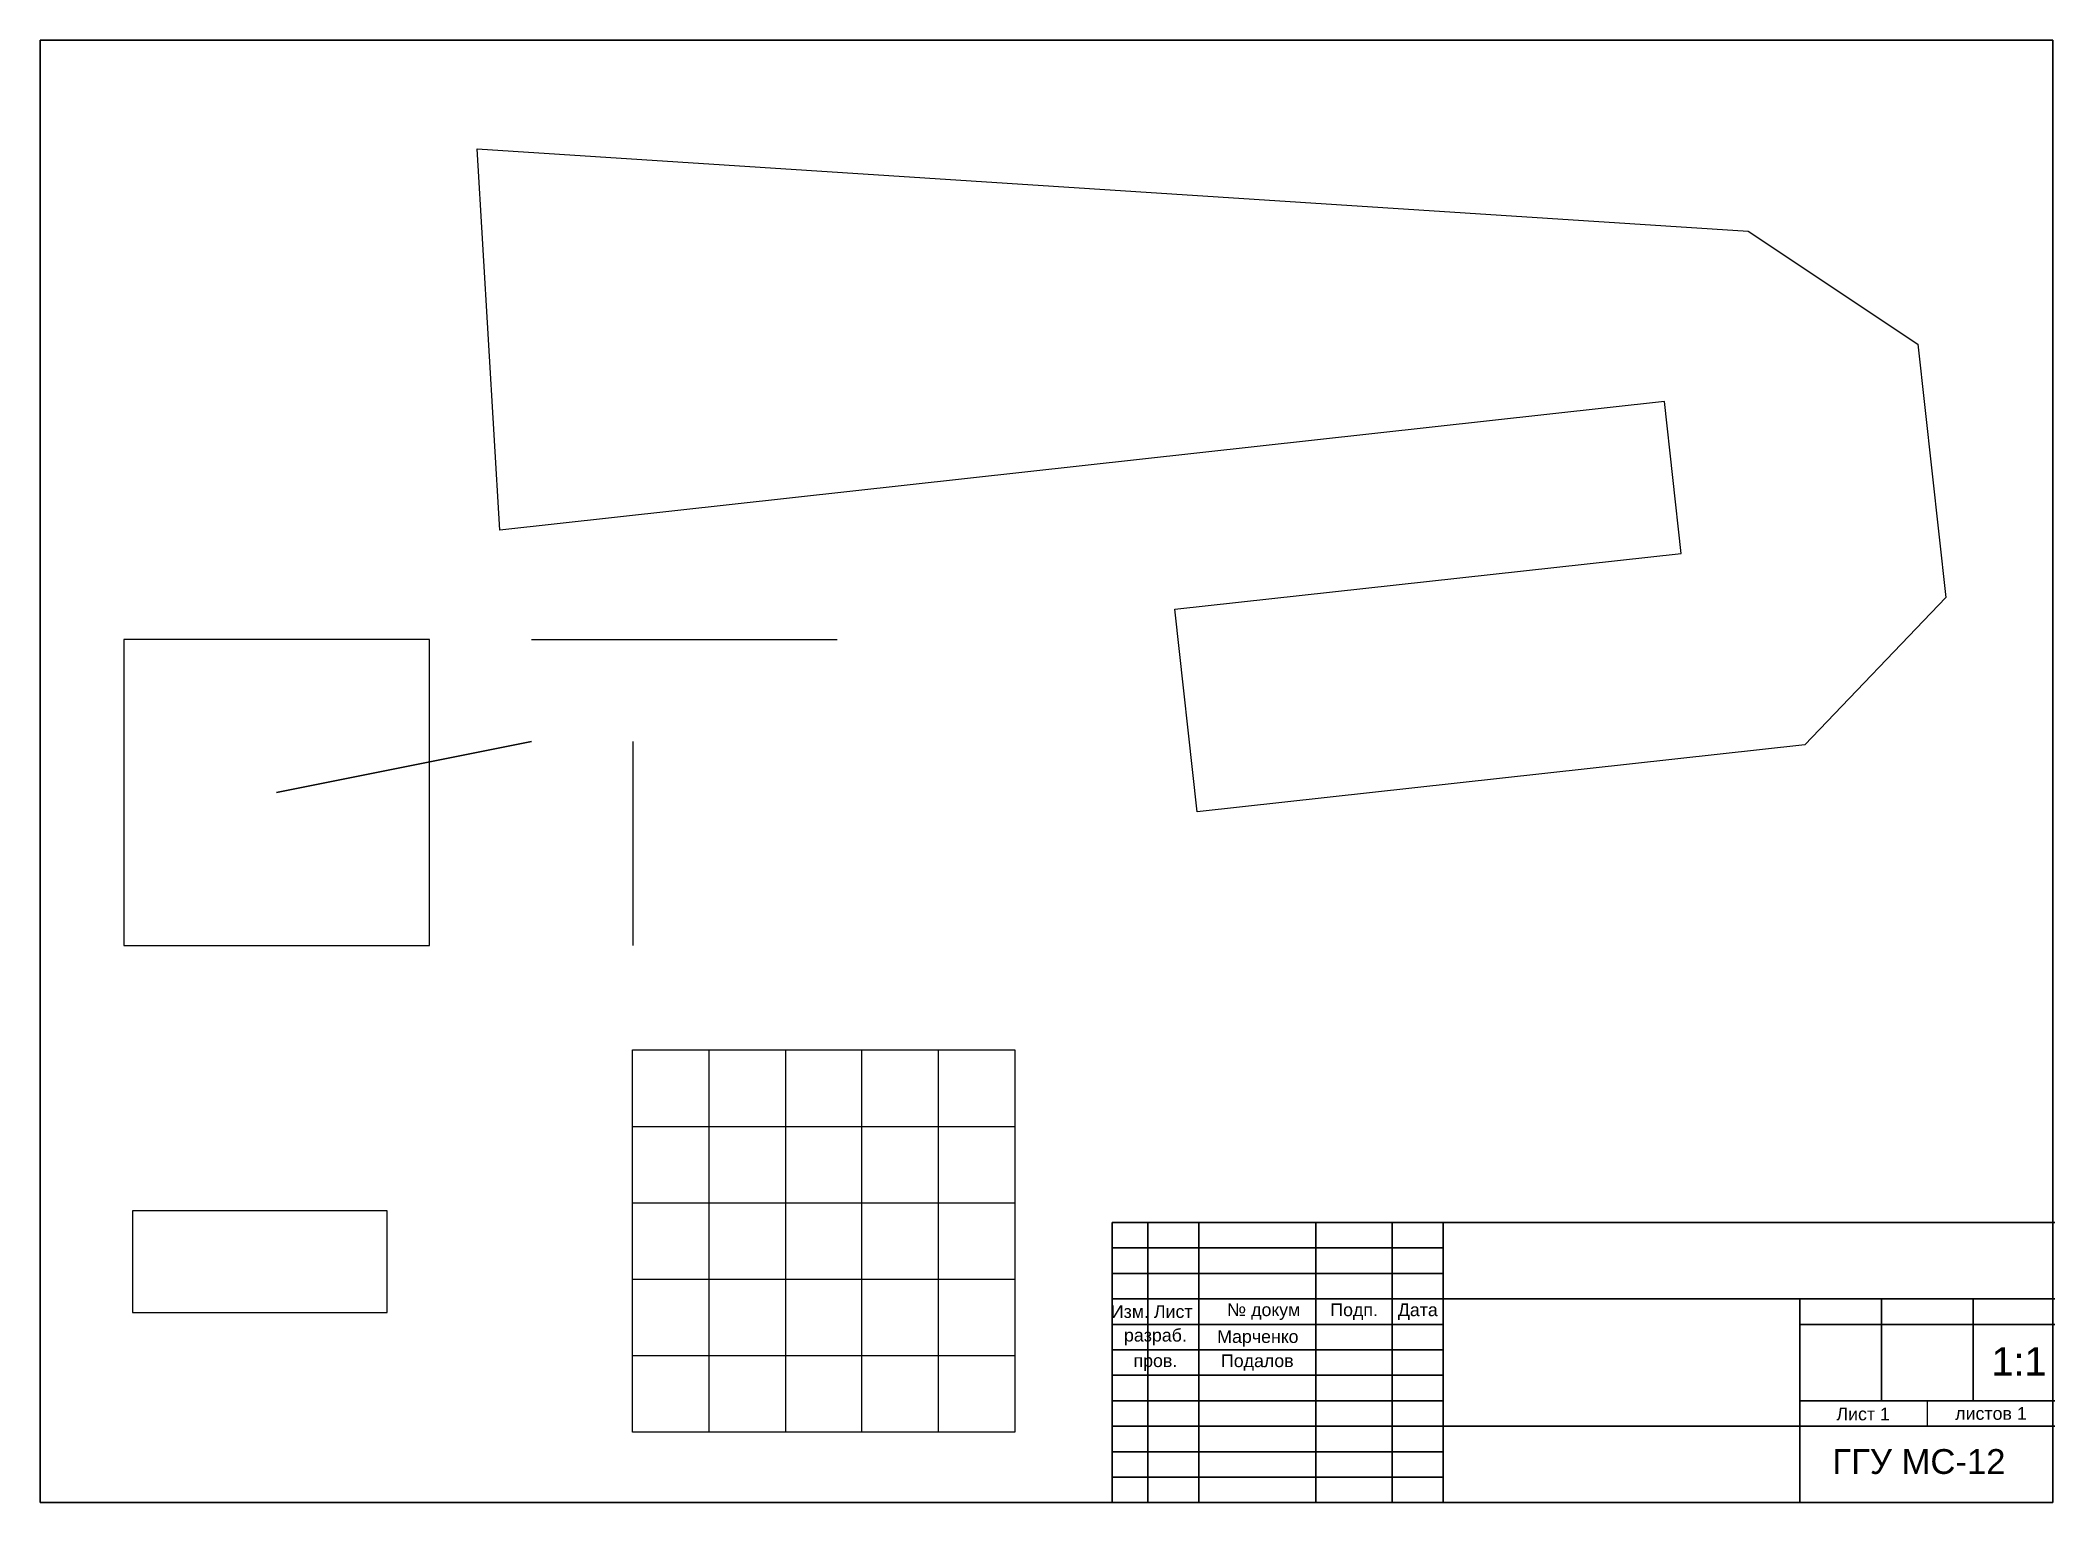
# Model space of a CAD drawing. Header units: millimetres. Extents: x 0 to 395, y 0 to 287.
import ezdxf

# ---------------------------------------------------------------- set-up
doc = ezdxf.new("R2010")
doc.units = ezdxf.units.MM
doc.linetypes.add('ACAD_ISO10W100', pattern=[18, 12, -3, 0, -3])
doc.linetypes.add('JIS_02_2.0', pattern=[3, 2, -1])
doc.layers.add('Контур', color=7, linetype='Continuous', lineweight=30)
doc.layers.add('штрихов лин', color=7, linetype='JIS_02_2.0', lineweight=20)
doc.layers.add('Рамка', color=7, linetype='Continuous')
doc.styles.get("Standard").update_dxf_attribs({"font": 'arial.ttf'})

msp = doc.modelspace()

# ---------------------------------------------------------------- linework, layer by layer
for p, q in [((85.74, 265.68), (335.22, 249.55)), ((90.18, 190.88), (85.74, 265.68)), ((335.22, 249.55), (368.5, 227.36)), ((368.5, 227.36), (373.98, 177.66)), ((318.79, 216.12), (90.18, 190.88)), ((322.08, 186.3), (318.79, 216.12)), ((222.68, 175.33), (322.08, 186.3)), ((227.07, 135.57), (222.68, 175.33)), ((373.98, 177.66), (346.35, 148.74)), ((96.39, 169.37), (156.39, 169.37)), ((116.39, 109.37), (116.39, 149.37)), ((346.35, 148.74), (227.07, 135.57)), ((116.24, 28.85), (116.24, 88.85)), ((116.24, 88.85), (191.24, 88.85)), ((131.24, 88.85), (131.24, 13.85)), ((146.24, 88.85), (146.24, 13.85)), ((161.24, 13.85), (161.24, 88.85)), ((176.24, 88.85), (176.24, 13.85)), ((191.24, 88.85), (191.24, 13.85)), ((116.24, 73.85), (191.24, 73.85)), ((68.08, 57.29), (18.08, 57.29)), ((18.08, 57.29), (18.08, 37.29)), ((68.08, 37.29), (68.08, 57.29)), ((116.24, 58.85), (191.24, 58.85)), ((217.36, 54.99), (217.36, 34.99)), ((116.24, 43.85), (191.24, 43.85)), ((18.08, 37.29), (68.08, 37.29)), ((116.24, 13.85), (116.24, 28.85)), ((116.24, 28.85), (191.24, 28.85)), ((395.36, 19.99), (370.36, 19.99)), ((370.36, 19.99), (370.36, 14.99)), ((191.24, 13.85), (116.24, 13.85))]:
    msp.add_line(p, q)
at = {"lineweight": 30}
for p, q in [((210.36, 54.99), (395.36, 54.99)), ((210.36, 54.99), (395.36, 54.99)), ((217.36, 54.99), (217.36, -0.01)), ((227.36, -0.01), (227.36, 54.99)), ((227.36, -0.01), (227.36, 54.99)), ((250.36, 54.99), (250.36, -0.01)), ((250.36, 54.99), (250.36, -0.01)), ((265.36, -0.01), (265.36, 54.99)), ((265.36, -0.01), (265.36, 54.99)), ((395.36, 54.99), (275.36, 54.99)), ((275.36, 54.99), (275.36, -0.01)), ((395.36, 54.99), (275.36, 54.99)), ((275.36, 54.99), (275.36, -0.01)), ((210.36, 49.99), (275.36, 49.99)), ((210.36, 49.99), (275.36, 49.99)), ((275.36, 49.99), (275.36, 44.99)), ((275.36, 49.99), (275.36, 44.99)), ((275.36, 44.99), (210.36, 44.99)), ((275.36, 44.99), (210.36, 44.99)), ((210.36, 39.99), (275.36, 39.99)), ((210.36, 39.99), (275.36, 39.99)), ((395.36, 39.99), (275.36, 39.99)), ((275.36, 39.99), (275.36, 34.99)), ((395.36, 39.99), (275.36, 39.99)), ((275.36, 39.99), (275.36, 34.99)), ((345.36, -0.01), (345.36, 39.99)), ((345.36, 39.99), (361.36, 39.99)), ((345.36, -0.01), (345.36, 39.99)), ((361.36, 39.99), (361.36, 19.99)), ((379.36, 39.99), (379.36, 19.99)), ((379.36, 39.99), (379.36, 19.99)), ((275.36, 34.99), (210.36, 34.99)), ((275.36, 34.99), (210.36, 34.99)), ((395.36, 34.99), (345.36, 34.99)), ((395.36, 34.99), (345.36, 34.99)), ((210.36, 29.99), (275.36, 29.99)), ((210.36, 29.99), (275.36, 29.99)), ((275.36, 29.99), (275.36, 24.99)), ((275.36, 29.99), (275.36, 24.99)), ((275.36, 24.99), (210.36, 24.99)), ((275.36, 24.99), (210.36, 24.99)), ((210.36, 19.99), (275.36, 19.99)), ((210.36, 19.99), (275.36, 19.99)), ((275.36, 19.99), (275.36, 14.99)), ((275.36, 19.99), (275.36, 14.99)), ((379.36, 19.99), (345.36, 19.99)), ((345.36, 19.99), (395.36, 19.99)), ((345.36, 19.99), (370.36, 19.99)), ((379.36, 19.99), (345.36, 19.99)), ((345.36, 19.99), (395.36, 19.99)), ((345.36, 19.99), (370.36, 19.99)), ((275.36, 14.99), (210.36, 14.99)), ((275.36, 14.99), (210.36, 14.99)), ((395.36, 14.99), (275.36, 14.99)), ((395.36, 14.99), (275.36, 14.99)), ((210.36, 9.99), (275.36, 9.99)), ((210.36, 9.99), (275.36, 9.99)), ((275.36, 9.99), (275.36, 4.99)), ((275.36, 9.99), (275.36, 4.99)), ((275.36, 4.99), (210.36, 4.99)), ((275.36, 4.99), (210.36, 4.99))]:
    msp.add_line(p, q, dxfattribs=at)
msp.add_lwpolyline([(16.39, 109.37), (76.39, 109.37), (76.39, 169.37), (16.39, 169.37)], close=True)
at = {"layer": 'Контур'}
msp.add_line((96.39, 149.37), (46.39, 139.37), dxfattribs=at)
at = {"layer": 'Рамка', "lineweight": 30}
for p, q in [((0, 287), (395, 287)), ((0, 0), (0, 287)), ((395, 287), (395, 0)), ((210.36, 50), (210.36, 55)), ((210.36, 0), (210.36, 50)), ((395, 0), (0, 0))]:
    msp.add_line(p, q, dxfattribs=at)

# ---------------------------------------------------------------- texts
at = {"char_height": 2.5, "attachment_point": 5}
for s, width, insert in [('Изм.', 7, (213.86, 37.49)), ('Лист', 10, (222.36, 37.49)), ('Подп.', 15, (257.86, 37.49)), ('Дата', 10, (270.36, 37.49)), ('Лист 1', 16, (357.77, 17.39)), ('листов 1', 25, (382.86, 17.49))]:
    msp.add_mtext_dynamic_manual_height_columns(s, width=width, gutter_width=12.5, heights=[0], dxfattribs=dict(at, insert=insert))
at = {"linetype": 'ACAD_ISO10W100'}
for s, width, gutter_width, insert, char_height, attachment_point in [('разраб.', 17, 12.5, (218.86, 32.49), 2.5, 5), ('\\pxt18;ГГУ МС-12', 97.3804, 24.35, (351.72, 10.51), 4.869, 1)]:
    msp.add_mtext_dynamic_manual_height_columns(s, width=width, gutter_width=gutter_width, heights=[0], dxfattribs=dict(at, insert=insert, char_height=char_height, attachment_point=attachment_point))
at = {"layer": 'штрихов лин', "linetype": 'ACAD_ISO10W100'}
for s, width, gutter_width, insert, char_height, attachment_point in [('\\pxi-3,l4,t4;№^Iдокум', 23, 12.5, (238.86, 37.49), 2.5, 5), ('Марченко', 23, 12.5, (230.99, 33.85), 2.5, 1), ('пров.', 17, 12.5, (218.86, 27.49), 2.5, 5), ('Подалов', 23, 12.5, (238.86, 27.49), 2.5, 5), ('1:1', 35.5819, 27.8, (382.95, 30.51), 5.56, 1)]:
    msp.add_mtext_dynamic_manual_height_columns(s, width=width, gutter_width=gutter_width, heights=[0], dxfattribs=dict(at, insert=insert, char_height=char_height, attachment_point=attachment_point))

doc.saveas('drawing.dxf')
